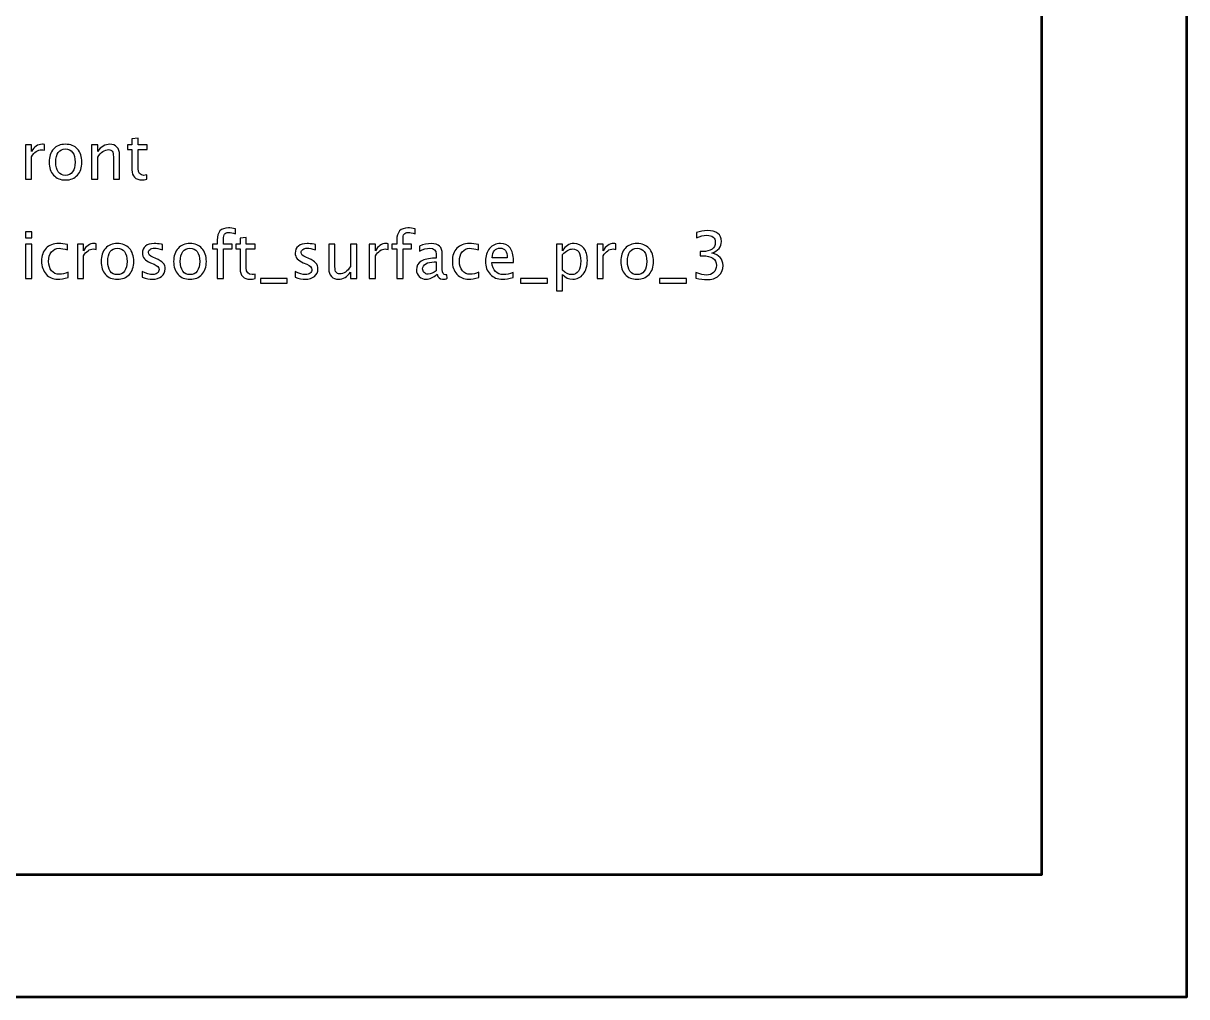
# Model space of a CAD drawing. Header units: centimetres. Extents: x -69 to 69, y -115 to 104.
# Drawn here: x -44.15 to -28.9, y 25.95 to 38.71 of the extents above; entities that cross this region are included whole.
import ezdxf

# ---------------------------------------------------------------- set-up
doc = ezdxf.new("R2010")
doc.units = ezdxf.units.CM
doc.header["$MEASUREMENT"] = 0
doc.layers.add('Layer 1', color=7, linetype='Continuous')

msp = doc.modelspace()

# ---------------------------------------------------------------- linework, layer by layer
at = {"layer": 'Layer 1', "lineweight": 53}
for points in [[(-58.1, 25.95), (-28.9, 25.95), (-28.9, 46.05), (-58.1, 46.05), (-58.1, 25.95)], [(-56.2, 27.55), (-30.8, 27.55), (-30.8, 44.45), (-56.2, 44.45), (-56.2, 27.55)]]:
    msp.add_lwpolyline(points, close=True, dxfattribs=at)
at = {"layer": 'Layer 1'}
for points, knots in [([(-44.12548, 36.6638), (-44.12548, 36.6638), (-44.12548, 37.11254), (-44.12548, 37.11254), (-44.12548, 37.11254), (-44.12548, 37.11254), (-44.0442, 37.11254), (-44.0442, 37.11254), (-44.0442, 37.11254), (-44.0442, 37.11254), (-44.0442, 37.02773), (-44.0442, 37.02773), (-44.0442, 37.02773), (-44.01188, 37.09052), (-43.96504, 37.12185), (-43.90351, 37.12185), (-43.90351, 37.12185), (-43.89519, 37.12185), (-43.88644, 37.12114), (-43.87741, 37.11973), (-43.87741, 37.11973), (-43.87741, 37.11973), (-43.87741, 37.04367), (-43.87741, 37.04367), (-43.87741, 37.04367), (-43.89152, 37.04833), (-43.90393, 37.05073), (-43.91466, 37.05073), (-43.91466, 37.05073), (-43.96631, 37.05073), (-44.00949, 37.02025), (-44.0442, 36.95915), (-44.0442, 36.95915), (-44.0442, 36.95915), (-44.0442, 36.6638), (-44.0442, 36.6638), (-44.0442, 36.6638), (-44.0442, 36.6638), (-44.12548, 36.6638), (-44.12548, 36.6638)], [0, 0, 0, 0, 0.09090909, 0.09090909, 0.09090909, 0.09090909, 0.18181818, 0.18181818, 0.18181818, 0.18181818, 0.27272727, 0.27272727, 0.27272727, 0.27272727, 0.36363636, 0.36363636, 0.36363636, 0.36363636, 0.45454545, 0.45454545, 0.45454545, 0.45454545, 0.54545455, 0.54545455, 0.54545455, 0.54545455, 0.63636364, 0.63636364, 0.63636364, 0.63636364, 0.72727273, 0.72727273, 0.72727273, 0.72727273, 0.81818182, 0.81818182, 0.81818182, 0.81818182, 1, 1, 1, 1]), ([(-43.6004, 36.65364), (-43.6663, 36.65364), (-43.71851, 36.67467), (-43.7569, 36.71672), (-43.7569, 36.71672), (-43.79542, 36.75877), (-43.81461, 36.81592), (-43.81461, 36.88803), (-43.81461, 36.88803), (-43.81461, 36.95999), (-43.79542, 37.017), (-43.7569, 37.05891), (-43.7569, 37.05891), (-43.71851, 37.10082), (-43.6663, 37.12185), (-43.6004, 37.12185), (-43.6004, 37.12185), (-43.5345, 37.12185), (-43.48229, 37.10082), (-43.44391, 37.05891), (-43.44391, 37.05891), (-43.40539, 37.017), (-43.38619, 36.95999), (-43.38619, 36.88803), (-43.38619, 36.88803), (-43.38619, 36.81592), (-43.40539, 36.75877), (-43.44391, 36.71672), (-43.44391, 36.71672), (-43.48229, 36.67467), (-43.5345, 36.65364), (-43.6004, 36.65364)], [0, 0, 0, 0, 0.11111111, 0.11111111, 0.11111111, 0.11111111, 0.22222222, 0.22222222, 0.22222222, 0.22222222, 0.33333333, 0.33333333, 0.33333333, 0.33333333, 0.44444444, 0.44444444, 0.44444444, 0.44444444, 0.55555556, 0.55555556, 0.55555556, 0.55555556, 0.66666667, 0.66666667, 0.66666667, 0.66666667, 0.77777778, 0.77777778, 0.77777778, 0.77777778, 1, 1, 1, 1]), ([(-43.25891, 36.6638), (-43.25891, 36.6638), (-43.25891, 37.11254), (-43.25891, 37.11254), (-43.25891, 37.11254), (-43.25891, 37.11254), (-43.17763, 37.11254), (-43.17763, 37.11254), (-43.17763, 37.11254), (-43.17763, 37.11254), (-43.17763, 37.02773), (-43.17763, 37.02773), (-43.17763, 37.02773), (-43.13459, 37.09052), (-43.08181, 37.12185), (-43.01944, 37.12185), (-43.01944, 37.12185), (-42.98021, 37.12185), (-42.94903, 37.10957), (-42.92603, 37.08488), (-42.92603, 37.08488), (-42.90303, 37.06032), (-42.89145, 37.02716), (-42.89145, 36.98568), (-42.89145, 36.98568), (-42.89145, 36.98568), (-42.89145, 36.6638), (-42.89145, 36.6638), (-42.89145, 36.6638), (-42.89145, 36.6638), (-42.97274, 36.6638), (-42.97274, 36.6638), (-42.97274, 36.6638), (-42.97274, 36.6638), (-42.97274, 36.95915), (-42.97274, 36.95915), (-42.97274, 36.95915), (-42.97274, 36.99245), (-42.97767, 37.01616), (-42.98741, 37.03027), (-42.98741, 37.03027), (-42.99729, 37.04452), (-43.01352, 37.05157), (-43.03624, 37.05157), (-43.03624, 37.05157), (-43.08619, 37.05157), (-43.13332, 37.01898), (-43.17763, 36.95378), (-43.17763, 36.95378), (-43.17763, 36.95378), (-43.17763, 36.6638), (-43.17763, 36.6638), (-43.17763, 36.6638), (-43.17763, 36.6638), (-43.25891, 36.6638), (-43.25891, 36.6638)], [0, 0, 0, 0, 0.06666667, 0.06666667, 0.06666667, 0.06666667, 0.13333333, 0.13333333, 0.13333333, 0.13333333, 0.2, 0.2, 0.2, 0.2, 0.26666667, 0.26666667, 0.26666667, 0.26666667, 0.33333333, 0.33333333, 0.33333333, 0.33333333, 0.4, 0.4, 0.4, 0.4, 0.46666667, 0.46666667, 0.46666667, 0.46666667, 0.53333333, 0.53333333, 0.53333333, 0.53333333, 0.6, 0.6, 0.6, 0.6, 0.66666667, 0.66666667, 0.66666667, 0.66666667, 0.73333333, 0.73333333, 0.73333333, 0.73333333, 0.8, 0.8, 0.8, 0.8, 0.86666667, 0.86666667, 0.86666667, 0.86666667, 1, 1, 1, 1]), ([(-42.53275, 36.66394), (-42.55787, 36.65703), (-42.57974, 36.65364), (-42.59822, 36.65364), (-42.59822, 36.65364), (-42.63971, 36.65364), (-42.67203, 36.66549), (-42.69517, 36.6892), (-42.69517, 36.6892), (-42.71845, 36.71291), (-42.73002, 36.74579), (-42.73002, 36.78798), (-42.73002, 36.78798), (-42.73002, 36.78798), (-42.73002, 37.05157), (-42.73002, 37.05157), (-42.73002, 37.05157), (-42.73002, 37.05157), (-42.78619, 37.05157), (-42.78619, 37.05157), (-42.78619, 37.05157), (-42.78619, 37.05157), (-42.78619, 37.11254), (-42.78619, 37.11254), (-42.78619, 37.11254), (-42.78619, 37.11254), (-42.73002, 37.11254), (-42.73002, 37.11254), (-42.73002, 37.11254), (-42.73002, 37.11254), (-42.73002, 37.19367), (-42.73002, 37.19367), (-42.73002, 37.19367), (-42.73002, 37.19367), (-42.64874, 37.20144), (-42.64874, 37.20144), (-42.64874, 37.20144), (-42.64874, 37.20144), (-42.64874, 37.11254), (-42.64874, 37.11254), (-42.64874, 37.11254), (-42.64874, 37.11254), (-42.53106, 37.11254), (-42.53106, 37.11254), (-42.53106, 37.11254), (-42.53106, 37.11254), (-42.53106, 37.05157), (-42.53106, 37.05157), (-42.53106, 37.05157), (-42.53106, 37.05157), (-42.64874, 37.05157), (-42.64874, 37.05157), (-42.64874, 37.05157), (-42.64874, 37.05157), (-42.64874, 36.80265), (-42.64874, 36.80265), (-42.64874, 36.80265), (-42.64874, 36.74395), (-42.6232, 36.7146), (-42.57226, 36.7146), (-42.57226, 36.7146), (-42.56139, 36.7146), (-42.54827, 36.71643), (-42.53275, 36.71996), (-42.53275, 36.71996), (-42.53275, 36.71996), (-42.53275, 36.66394), (-42.53275, 36.66394)], [0, 0, 0, 0, 0.05555556, 0.05555556, 0.05555556, 0.05555556, 0.11111111, 0.11111111, 0.11111111, 0.11111111, 0.16666667, 0.16666667, 0.16666667, 0.16666667, 0.22222222, 0.22222222, 0.22222222, 0.22222222, 0.27777778, 0.27777778, 0.27777778, 0.27777778, 0.33333333, 0.33333333, 0.33333333, 0.33333333, 0.38888889, 0.38888889, 0.38888889, 0.38888889, 0.44444444, 0.44444444, 0.44444444, 0.44444444, 0.5, 0.5, 0.5, 0.5, 0.55555556, 0.55555556, 0.55555556, 0.55555556, 0.61111111, 0.61111111, 0.61111111, 0.61111111, 0.66666667, 0.66666667, 0.66666667, 0.66666667, 0.72222222, 0.72222222, 0.72222222, 0.72222222, 0.77777778, 0.77777778, 0.77777778, 0.77777778, 0.83333333, 0.83333333, 0.83333333, 0.83333333, 0.88888889, 0.88888889, 0.88888889, 0.88888889, 1, 1, 1, 1]), ([(-43.60054, 36.7146), (-43.56033, 36.7146), (-43.529, 36.7297), (-43.5067, 36.76004), (-43.5067, 36.76004), (-43.48455, 36.79024), (-43.4734, 36.83299), (-43.4734, 36.88803), (-43.4734, 36.88803), (-43.4734, 36.94292), (-43.48455, 36.98553), (-43.5067, 37.01573), (-43.5067, 37.01573), (-43.529, 37.04579), (-43.56033, 37.06089), (-43.60054, 37.06089), (-43.60054, 37.06089), (-43.6409, 37.06089), (-43.67223, 37.04579), (-43.69424, 37.01573), (-43.69424, 37.01573), (-43.7164, 36.98553), (-43.7274, 36.94292), (-43.7274, 36.88803), (-43.7274, 36.88803), (-43.7274, 36.83299), (-43.7164, 36.79024), (-43.69424, 36.76004), (-43.69424, 36.76004), (-43.67223, 36.7297), (-43.6409, 36.7146), (-43.60054, 36.7146)], [0, 0, 0, 0, 0.11111111, 0.11111111, 0.11111111, 0.11111111, 0.22222222, 0.22222222, 0.22222222, 0.22222222, 0.33333333, 0.33333333, 0.33333333, 0.33333333, 0.44444444, 0.44444444, 0.44444444, 0.44444444, 0.55555556, 0.55555556, 0.55555556, 0.55555556, 0.66666667, 0.66666667, 0.66666667, 0.66666667, 0.77777778, 0.77777778, 0.77777778, 0.77777778, 1, 1, 1, 1]), ([(-41.61107, 35.36276), (-41.61107, 35.36276), (-41.61107, 35.75053), (-41.61107, 35.75053), (-41.61107, 35.75053), (-41.61107, 35.75053), (-41.67471, 35.75053), (-41.67471, 35.75053), (-41.67471, 35.75053), (-41.67471, 35.75053), (-41.67471, 35.8115), (-41.67471, 35.8115), (-41.67471, 35.8115), (-41.67471, 35.8115), (-41.61107, 35.8115), (-41.61107, 35.8115), (-41.61107, 35.8115), (-41.61107, 35.8115), (-41.61107, 35.86526), (-41.61107, 35.86526), (-41.61107, 35.86526), (-41.61107, 35.97222), (-41.56224, 36.0257), (-41.4646, 36.0257), (-41.4646, 36.0257), (-41.43722, 36.0257), (-41.40618, 36.02119), (-41.37146, 36.01216), (-41.37146, 36.01216), (-41.37146, 36.01216), (-41.37146, 35.94696), (-41.37146, 35.94696), (-41.37146, 35.94696), (-41.40829, 35.95882), (-41.43778, 35.96474), (-41.45994, 35.96474), (-41.45994, 35.96474), (-41.48689, 35.96474), (-41.50524, 35.95839), (-41.51497, 35.94555), (-41.51497, 35.94555), (-41.52485, 35.93271), (-41.52979, 35.90886), (-41.52979, 35.87401), (-41.52979, 35.87401), (-41.52979, 35.87401), (-41.52979, 35.8115), (-41.52979, 35.8115), (-41.52979, 35.8115), (-41.52979, 35.8115), (-41.41704, 35.8115), (-41.41704, 35.8115), (-41.41704, 35.8115), (-41.41704, 35.8115), (-41.41704, 35.75053), (-41.41704, 35.75053), (-41.41704, 35.75053), (-41.41704, 35.75053), (-41.52979, 35.75053), (-41.52979, 35.75053), (-41.52979, 35.75053), (-41.52979, 35.75053), (-41.52979, 35.36276), (-41.52979, 35.36276), (-41.52979, 35.36276), (-41.52979, 35.36276), (-41.61107, 35.36276), (-41.61107, 35.36276)], [0, 0, 0, 0, 0.05555556, 0.05555556, 0.05555556, 0.05555556, 0.11111111, 0.11111111, 0.11111111, 0.11111111, 0.16666667, 0.16666667, 0.16666667, 0.16666667, 0.22222222, 0.22222222, 0.22222222, 0.22222222, 0.27777778, 0.27777778, 0.27777778, 0.27777778, 0.33333333, 0.33333333, 0.33333333, 0.33333333, 0.38888889, 0.38888889, 0.38888889, 0.38888889, 0.44444444, 0.44444444, 0.44444444, 0.44444444, 0.5, 0.5, 0.5, 0.5, 0.55555556, 0.55555556, 0.55555556, 0.55555556, 0.61111111, 0.61111111, 0.61111111, 0.61111111, 0.66666667, 0.66666667, 0.66666667, 0.66666667, 0.72222222, 0.72222222, 0.72222222, 0.72222222, 0.77777778, 0.77777778, 0.77777778, 0.77777778, 0.83333333, 0.83333333, 0.83333333, 0.83333333, 0.88888889, 0.88888889, 0.88888889, 0.88888889, 1, 1, 1, 1]), ([(-39.2562, 35.36276), (-39.2562, 35.36276), (-39.2562, 35.75053), (-39.2562, 35.75053), (-39.2562, 35.75053), (-39.2562, 35.75053), (-39.31984, 35.75053), (-39.31984, 35.75053), (-39.31984, 35.75053), (-39.31984, 35.75053), (-39.31984, 35.8115), (-39.31984, 35.8115), (-39.31984, 35.8115), (-39.31984, 35.8115), (-39.2562, 35.8115), (-39.2562, 35.8115), (-39.2562, 35.8115), (-39.2562, 35.8115), (-39.2562, 35.86526), (-39.2562, 35.86526), (-39.2562, 35.86526), (-39.2562, 35.97222), (-39.20737, 36.0257), (-39.10973, 36.0257), (-39.10973, 36.0257), (-39.08235, 36.0257), (-39.05131, 36.02119), (-39.01659, 36.01216), (-39.01659, 36.01216), (-39.01659, 36.01216), (-39.01659, 35.94696), (-39.01659, 35.94696), (-39.01659, 35.94696), (-39.05342, 35.95882), (-39.08291, 35.96474), (-39.10507, 35.96474), (-39.10507, 35.96474), (-39.13202, 35.96474), (-39.15037, 35.95839), (-39.1601, 35.94555), (-39.1601, 35.94555), (-39.16998, 35.93271), (-39.17492, 35.90886), (-39.17492, 35.87401), (-39.17492, 35.87401), (-39.17492, 35.87401), (-39.17492, 35.8115), (-39.17492, 35.8115), (-39.17492, 35.8115), (-39.17492, 35.8115), (-39.06217, 35.8115), (-39.06217, 35.8115), (-39.06217, 35.8115), (-39.06217, 35.8115), (-39.06217, 35.75053), (-39.06217, 35.75053), (-39.06217, 35.75053), (-39.06217, 35.75053), (-39.17492, 35.75053), (-39.17492, 35.75053), (-39.17492, 35.75053), (-39.17492, 35.75053), (-39.17492, 35.36276), (-39.17492, 35.36276), (-39.17492, 35.36276), (-39.17492, 35.36276), (-39.2562, 35.36276), (-39.2562, 35.36276)], [0, 0, 0, 0, 0.05555556, 0.05555556, 0.05555556, 0.05555556, 0.11111111, 0.11111111, 0.11111111, 0.11111111, 0.16666667, 0.16666667, 0.16666667, 0.16666667, 0.22222222, 0.22222222, 0.22222222, 0.22222222, 0.27777778, 0.27777778, 0.27777778, 0.27777778, 0.33333333, 0.33333333, 0.33333333, 0.33333333, 0.38888889, 0.38888889, 0.38888889, 0.38888889, 0.44444444, 0.44444444, 0.44444444, 0.44444444, 0.5, 0.5, 0.5, 0.5, 0.55555556, 0.55555556, 0.55555556, 0.55555556, 0.61111111, 0.61111111, 0.61111111, 0.61111111, 0.66666667, 0.66666667, 0.66666667, 0.66666667, 0.72222222, 0.72222222, 0.72222222, 0.72222222, 0.77777778, 0.77777778, 0.77777778, 0.77777778, 0.83333333, 0.83333333, 0.83333333, 0.83333333, 0.88888889, 0.88888889, 0.88888889, 0.88888889, 1, 1, 1, 1]), ([(-44.12301, 35.89362), (-44.12301, 35.89362), (-44.12301, 35.9749), (-44.12301, 35.9749), (-44.12301, 35.9749), (-44.12301, 35.9749), (-44.04173, 35.9749), (-44.04173, 35.9749), (-44.04173, 35.9749), (-44.04173, 35.9749), (-44.04173, 35.89362), (-44.04173, 35.89362), (-44.04173, 35.89362), (-44.04173, 35.89362), (-44.12301, 35.89362), (-44.12301, 35.89362)], [0, 0, 0, 0, 0.2, 0.2, 0.2, 0.2, 0.4, 0.4, 0.4, 0.4, 0.6, 0.6, 0.6, 0.6, 1, 1, 1, 1]), ([(-41.11436, 35.3629), (-41.13948, 35.35599), (-41.16135, 35.3526), (-41.17983, 35.3526), (-41.17983, 35.3526), (-41.22132, 35.3526), (-41.25364, 35.36445), (-41.27678, 35.38816), (-41.27678, 35.38816), (-41.30006, 35.41187), (-41.31163, 35.44475), (-41.31163, 35.48694), (-41.31163, 35.48694), (-41.31163, 35.48694), (-41.31163, 35.75053), (-41.31163, 35.75053), (-41.31163, 35.75053), (-41.31163, 35.75053), (-41.3678, 35.75053), (-41.3678, 35.75053), (-41.3678, 35.75053), (-41.3678, 35.75053), (-41.3678, 35.8115), (-41.3678, 35.8115), (-41.3678, 35.8115), (-41.3678, 35.8115), (-41.31163, 35.8115), (-41.31163, 35.8115), (-41.31163, 35.8115), (-41.31163, 35.8115), (-41.31163, 35.89263), (-41.31163, 35.89263), (-41.31163, 35.89263), (-41.31163, 35.89263), (-41.23035, 35.9004), (-41.23035, 35.9004), (-41.23035, 35.9004), (-41.23035, 35.9004), (-41.23035, 35.8115), (-41.23035, 35.8115), (-41.23035, 35.8115), (-41.23035, 35.8115), (-41.11267, 35.8115), (-41.11267, 35.8115), (-41.11267, 35.8115), (-41.11267, 35.8115), (-41.11267, 35.75053), (-41.11267, 35.75053), (-41.11267, 35.75053), (-41.11267, 35.75053), (-41.23035, 35.75053), (-41.23035, 35.75053), (-41.23035, 35.75053), (-41.23035, 35.75053), (-41.23035, 35.50161), (-41.23035, 35.50161), (-41.23035, 35.50161), (-41.23035, 35.44291), (-41.20481, 35.41356), (-41.15387, 35.41356), (-41.15387, 35.41356), (-41.143, 35.41356), (-41.12988, 35.41539), (-41.11436, 35.41892), (-41.11436, 35.41892), (-41.11436, 35.41892), (-41.11436, 35.3629), (-41.11436, 35.3629)], [0, 0, 0, 0, 0.05555556, 0.05555556, 0.05555556, 0.05555556, 0.11111111, 0.11111111, 0.11111111, 0.11111111, 0.16666667, 0.16666667, 0.16666667, 0.16666667, 0.22222222, 0.22222222, 0.22222222, 0.22222222, 0.27777778, 0.27777778, 0.27777778, 0.27777778, 0.33333333, 0.33333333, 0.33333333, 0.33333333, 0.38888889, 0.38888889, 0.38888889, 0.38888889, 0.44444444, 0.44444444, 0.44444444, 0.44444444, 0.5, 0.5, 0.5, 0.5, 0.55555556, 0.55555556, 0.55555556, 0.55555556, 0.61111111, 0.61111111, 0.61111111, 0.61111111, 0.66666667, 0.66666667, 0.66666667, 0.66666667, 0.72222222, 0.72222222, 0.72222222, 0.72222222, 0.77777778, 0.77777778, 0.77777778, 0.77777778, 0.83333333, 0.83333333, 0.83333333, 0.83333333, 0.88888889, 0.88888889, 0.88888889, 0.88888889, 1, 1, 1, 1]), ([(-35.3361, 35.36699), (-35.3361, 35.36699), (-35.3361, 35.44319), (-35.3361, 35.44319), (-35.3361, 35.44319), (-35.27796, 35.42005), (-35.23238, 35.40848), (-35.19894, 35.40848), (-35.19894, 35.40848), (-35.15957, 35.40848), (-35.12782, 35.41977), (-35.10341, 35.44249), (-35.10341, 35.44249), (-35.07899, 35.46521), (-35.06686, 35.49484), (-35.06686, 35.53125), (-35.06686, 35.53125), (-35.06686, 35.61761), (-35.12697, 35.66079), (-35.2472, 35.66079), (-35.2472, 35.66079), (-35.2472, 35.66079), (-35.27937, 35.66079), (-35.27937, 35.66079), (-35.27937, 35.66079), (-35.27937, 35.66079), (-35.27937, 35.7154), (-35.27937, 35.7154), (-35.27937, 35.7154), (-35.27937, 35.7154), (-35.25087, 35.71582), (-35.25087, 35.71582), (-35.25087, 35.71582), (-35.13784, 35.71582), (-35.08125, 35.75561), (-35.08125, 35.83534), (-35.08125, 35.83534), (-35.08125, 35.89786), (-35.11879, 35.92918), (-35.19372, 35.92918), (-35.19372, 35.92918), (-35.23393, 35.92918), (-35.27853, 35.91761), (-35.32763, 35.89447), (-35.32763, 35.89447), (-35.32763, 35.89447), (-35.32763, 35.96559), (-35.32763, 35.96559), (-35.32763, 35.96559), (-35.27951, 35.98196), (-35.23309, 35.99014), (-35.1885, 35.99014), (-35.1885, 35.99014), (-35.12782, 35.99014), (-35.08111, 35.97801), (-35.04866, 35.95374), (-35.04866, 35.95374), (-35.0162, 35.92961), (-34.99997, 35.89447), (-34.99997, 35.84847), (-34.99997, 35.84847), (-34.99997, 35.77664), (-35.04245, 35.72542), (-35.12754, 35.69494), (-35.12754, 35.69494), (-35.0289, 35.67194), (-34.97965, 35.61789), (-34.97965, 35.53252), (-34.97965, 35.53252), (-34.97965, 35.47494), (-34.9987, 35.42965), (-35.03666, 35.39677), (-35.03666, 35.39677), (-35.07462, 35.36389), (-35.12683, 35.34752), (-35.19315, 35.34752), (-35.19315, 35.34752), (-35.23097, 35.34752), (-35.27853, 35.35401), (-35.3361, 35.36699)], [0, 0, 0, 0, 0.04761905, 0.04761905, 0.04761905, 0.04761905, 0.0952381, 0.0952381, 0.0952381, 0.0952381, 0.14285714, 0.14285714, 0.14285714, 0.14285714, 0.19047619, 0.19047619, 0.19047619, 0.19047619, 0.23809524, 0.23809524, 0.23809524, 0.23809524, 0.28571429, 0.28571429, 0.28571429, 0.28571429, 0.33333333, 0.33333333, 0.33333333, 0.33333333, 0.38095238, 0.38095238, 0.38095238, 0.38095238, 0.42857143, 0.42857143, 0.42857143, 0.42857143, 0.47619048, 0.47619048, 0.47619048, 0.47619048, 0.52380952, 0.52380952, 0.52380952, 0.52380952, 0.57142857, 0.57142857, 0.57142857, 0.57142857, 0.61904762, 0.61904762, 0.61904762, 0.61904762, 0.66666667, 0.66666667, 0.66666667, 0.66666667, 0.71428571, 0.71428571, 0.71428571, 0.71428571, 0.76190476, 0.76190476, 0.76190476, 0.76190476, 0.80952381, 0.80952381, 0.80952381, 0.80952381, 0.85714286, 0.85714286, 0.85714286, 0.85714286, 0.9047619, 0.9047619, 0.9047619, 0.9047619, 1, 1, 1, 1]), ([(-44.12301, 35.36276), (-44.12301, 35.36276), (-44.12301, 35.8115), (-44.12301, 35.8115), (-44.12301, 35.8115), (-44.12301, 35.8115), (-44.04173, 35.8115), (-44.04173, 35.8115), (-44.04173, 35.8115), (-44.04173, 35.8115), (-44.04173, 35.36276), (-44.04173, 35.36276), (-44.04173, 35.36276), (-44.04173, 35.36276), (-44.12301, 35.36276), (-44.12301, 35.36276)], [0, 0, 0, 0, 0.2, 0.2, 0.2, 0.2, 0.4, 0.4, 0.4, 0.4, 0.6, 0.6, 0.6, 0.6, 1, 1, 1, 1]), ([(-43.56675, 35.37631), (-43.61938, 35.3605), (-43.66482, 35.3526), (-43.70306, 35.3526), (-43.70306, 35.3526), (-43.76374, 35.3526), (-43.81397, 35.37504), (-43.85391, 35.41977), (-43.85391, 35.41977), (-43.89384, 35.46464), (-43.91388, 35.52123), (-43.91388, 35.58939), (-43.91388, 35.58939), (-43.91388, 35.6622), (-43.89412, 35.71907), (-43.85461, 35.75971), (-43.85461, 35.75971), (-43.8151, 35.80049), (-43.75993, 35.82081), (-43.68909, 35.82081), (-43.68909, 35.82081), (-43.65423, 35.82081), (-43.61501, 35.81601), (-43.57183, 35.80642), (-43.57183, 35.80642), (-43.57183, 35.80642), (-43.57183, 35.73783), (-43.57183, 35.73783), (-43.57183, 35.73783), (-43.61769, 35.75138), (-43.65508, 35.75815), (-43.68387, 35.75815), (-43.68387, 35.75815), (-43.72564, 35.75815), (-43.75908, 35.74249), (-43.78406, 35.71131), (-43.78406, 35.71131), (-43.80903, 35.68012), (-43.82159, 35.63849), (-43.82159, 35.58656), (-43.82159, 35.58656), (-43.82159, 35.53619), (-43.80861, 35.49555), (-43.78279, 35.46436), (-43.78279, 35.46436), (-43.75696, 35.43332), (-43.72324, 35.41779), (-43.68133, 35.41779), (-43.68133, 35.41779), (-43.64422, 35.41779), (-43.60612, 35.42739), (-43.56675, 35.44658), (-43.56675, 35.44658), (-43.56675, 35.44658), (-43.56675, 35.37631), (-43.56675, 35.37631)], [0, 0, 0, 0, 0.06666667, 0.06666667, 0.06666667, 0.06666667, 0.13333333, 0.13333333, 0.13333333, 0.13333333, 0.2, 0.2, 0.2, 0.2, 0.26666667, 0.26666667, 0.26666667, 0.26666667, 0.33333333, 0.33333333, 0.33333333, 0.33333333, 0.4, 0.4, 0.4, 0.4, 0.46666667, 0.46666667, 0.46666667, 0.46666667, 0.53333333, 0.53333333, 0.53333333, 0.53333333, 0.6, 0.6, 0.6, 0.6, 0.66666667, 0.66666667, 0.66666667, 0.66666667, 0.73333333, 0.73333333, 0.73333333, 0.73333333, 0.8, 0.8, 0.8, 0.8, 0.86666667, 0.86666667, 0.86666667, 0.86666667, 1, 1, 1, 1]), ([(-43.44468, 35.36276), (-43.44468, 35.36276), (-43.44468, 35.8115), (-43.44468, 35.8115), (-43.44468, 35.8115), (-43.44468, 35.8115), (-43.3634, 35.8115), (-43.3634, 35.8115), (-43.3634, 35.8115), (-43.3634, 35.8115), (-43.3634, 35.72669), (-43.3634, 35.72669), (-43.3634, 35.72669), (-43.33108, 35.78948), (-43.28424, 35.82081), (-43.22271, 35.82081), (-43.22271, 35.82081), (-43.21439, 35.82081), (-43.20564, 35.8201), (-43.19661, 35.81869), (-43.19661, 35.81869), (-43.19661, 35.81869), (-43.19661, 35.74263), (-43.19661, 35.74263), (-43.19661, 35.74263), (-43.21072, 35.74729), (-43.22313, 35.74969), (-43.23386, 35.74969), (-43.23386, 35.74969), (-43.28551, 35.74969), (-43.32869, 35.71921), (-43.3634, 35.65811), (-43.3634, 35.65811), (-43.3634, 35.65811), (-43.3634, 35.36276), (-43.3634, 35.36276), (-43.3634, 35.36276), (-43.3634, 35.36276), (-43.44468, 35.36276), (-43.44468, 35.36276)], [0, 0, 0, 0, 0.09090909, 0.09090909, 0.09090909, 0.09090909, 0.18181818, 0.18181818, 0.18181818, 0.18181818, 0.27272727, 0.27272727, 0.27272727, 0.27272727, 0.36363636, 0.36363636, 0.36363636, 0.36363636, 0.45454545, 0.45454545, 0.45454545, 0.45454545, 0.54545455, 0.54545455, 0.54545455, 0.54545455, 0.63636364, 0.63636364, 0.63636364, 0.63636364, 0.72727273, 0.72727273, 0.72727273, 0.72727273, 0.81818182, 0.81818182, 0.81818182, 0.81818182, 1, 1, 1, 1]), ([(-42.9196, 35.3526), (-42.9855, 35.3526), (-43.03771, 35.37363), (-43.0761, 35.41568), (-43.0761, 35.41568), (-43.11462, 35.45773), (-43.13381, 35.51488), (-43.13381, 35.58699), (-43.13381, 35.58699), (-43.13381, 35.65895), (-43.11462, 35.71596), (-43.0761, 35.75787), (-43.0761, 35.75787), (-43.03771, 35.79978), (-42.9855, 35.82081), (-42.9196, 35.82081), (-42.9196, 35.82081), (-42.8537, 35.82081), (-42.80149, 35.79978), (-42.76311, 35.75787), (-42.76311, 35.75787), (-42.72459, 35.71596), (-42.70539, 35.65895), (-42.70539, 35.58699), (-42.70539, 35.58699), (-42.70539, 35.51488), (-42.72459, 35.45773), (-42.76311, 35.41568), (-42.76311, 35.41568), (-42.80149, 35.37363), (-42.8537, 35.3526), (-42.9196, 35.3526)], [0, 0, 0, 0, 0.11111111, 0.11111111, 0.11111111, 0.11111111, 0.22222222, 0.22222222, 0.22222222, 0.22222222, 0.33333333, 0.33333333, 0.33333333, 0.33333333, 0.44444444, 0.44444444, 0.44444444, 0.44444444, 0.55555556, 0.55555556, 0.55555556, 0.55555556, 0.66666667, 0.66666667, 0.66666667, 0.66666667, 0.77777778, 0.77777778, 0.77777778, 0.77777778, 1, 1, 1, 1]), ([(-42.91974, 35.41356), (-42.87953, 35.41356), (-42.8482, 35.42866), (-42.8259, 35.459), (-42.8259, 35.459), (-42.80375, 35.4892), (-42.7926, 35.53195), (-42.7926, 35.58699), (-42.7926, 35.58699), (-42.7926, 35.64188), (-42.80375, 35.68449), (-42.8259, 35.71469), (-42.8259, 35.71469), (-42.8482, 35.74475), (-42.87953, 35.75985), (-42.91974, 35.75985), (-42.91974, 35.75985), (-42.9601, 35.75985), (-42.99143, 35.74475), (-43.01344, 35.71469), (-43.01344, 35.71469), (-43.0356, 35.68449), (-43.0466, 35.64188), (-43.0466, 35.58699), (-43.0466, 35.58699), (-43.0466, 35.53195), (-43.0356, 35.4892), (-43.01344, 35.459), (-43.01344, 35.459), (-42.99143, 35.42866), (-42.9601, 35.41356), (-42.91974, 35.41356)], [0, 0, 0, 0, 0.11111111, 0.11111111, 0.11111111, 0.11111111, 0.22222222, 0.22222222, 0.22222222, 0.22222222, 0.33333333, 0.33333333, 0.33333333, 0.33333333, 0.44444444, 0.44444444, 0.44444444, 0.44444444, 0.55555556, 0.55555556, 0.55555556, 0.55555556, 0.66666667, 0.66666667, 0.66666667, 0.66666667, 0.77777778, 0.77777778, 0.77777778, 0.77777778, 1, 1, 1, 1]), ([(-42.5942, 35.37885), (-42.5942, 35.37885), (-42.5942, 35.45335), (-42.5942, 35.45335), (-42.5942, 35.45335), (-42.541, 35.42682), (-42.49485, 35.41356), (-42.45548, 35.41356), (-42.45548, 35.41356), (-42.43206, 35.41356), (-42.41259, 35.41991), (-42.3972, 35.43261), (-42.3972, 35.43261), (-42.38182, 35.44517), (-42.37406, 35.46097), (-42.37406, 35.48002), (-42.37406, 35.48002), (-42.37406, 35.50782), (-42.39565, 35.53082), (-42.43883, 35.54903), (-42.43883, 35.54903), (-42.43883, 35.54903), (-42.48639, 35.56921), (-42.48639, 35.56921), (-42.48639, 35.56921), (-42.55652, 35.59828), (-42.59166, 35.64033), (-42.59166, 35.69494), (-42.59166, 35.69494), (-42.59166, 35.73402), (-42.57783, 35.76479), (-42.55017, 35.78722), (-42.55017, 35.78722), (-42.52251, 35.80966), (-42.48455, 35.82081), (-42.43643, 35.82081), (-42.43643, 35.82081), (-42.41146, 35.82081), (-42.38041, 35.81742), (-42.34358, 35.81051), (-42.34358, 35.81051), (-42.34358, 35.81051), (-42.32665, 35.80726), (-42.32665, 35.80726), (-42.32665, 35.80726), (-42.32665, 35.80726), (-42.32665, 35.73953), (-42.32665, 35.73953), (-42.32665, 35.73953), (-42.37195, 35.75307), (-42.40807, 35.75985), (-42.43502, 35.75985), (-42.43502, 35.75985), (-42.45873, 35.75985), (-42.4775, 35.75463), (-42.49175, 35.74433), (-42.49175, 35.74433), (-42.50586, 35.73402), (-42.51292, 35.7202), (-42.51292, 35.70284), (-42.51292, 35.70284), (-42.51292, 35.67843), (-42.49316, 35.65768), (-42.45351, 35.64089), (-42.45351, 35.64089), (-42.45351, 35.64089), (-42.41442, 35.62438), (-42.41442, 35.62438), (-42.41442, 35.62438), (-42.37011, 35.60575), (-42.33878, 35.586), (-42.32044, 35.56526), (-42.32044, 35.56526), (-42.30195, 35.54451), (-42.29278, 35.51855), (-42.29278, 35.4875), (-42.29278, 35.4875), (-42.29278, 35.44813), (-42.3083, 35.41582), (-42.33949, 35.39056), (-42.33949, 35.39056), (-42.37053, 35.3653), (-42.41033, 35.3526), (-42.45873, 35.3526), (-42.45873, 35.3526), (-42.49598, 35.3526), (-42.541, 35.36135), (-42.5942, 35.37885)], [0, 0, 0, 0, 0.04347826, 0.04347826, 0.04347826, 0.04347826, 0.08695652, 0.08695652, 0.08695652, 0.08695652, 0.13043478, 0.13043478, 0.13043478, 0.13043478, 0.17391304, 0.17391304, 0.17391304, 0.17391304, 0.2173913, 0.2173913, 0.2173913, 0.2173913, 0.26086957, 0.26086957, 0.26086957, 0.26086957, 0.30434783, 0.30434783, 0.30434783, 0.30434783, 0.34782609, 0.34782609, 0.34782609, 0.34782609, 0.39130435, 0.39130435, 0.39130435, 0.39130435, 0.43478261, 0.43478261, 0.43478261, 0.43478261, 0.47826087, 0.47826087, 0.47826087, 0.47826087, 0.52173913, 0.52173913, 0.52173913, 0.52173913, 0.56521739, 0.56521739, 0.56521739, 0.56521739, 0.60869565, 0.60869565, 0.60869565, 0.60869565, 0.65217391, 0.65217391, 0.65217391, 0.65217391, 0.69565217, 0.69565217, 0.69565217, 0.69565217, 0.73913043, 0.73913043, 0.73913043, 0.73913043, 0.7826087, 0.7826087, 0.7826087, 0.7826087, 0.82608696, 0.82608696, 0.82608696, 0.82608696, 0.86956522, 0.86956522, 0.86956522, 0.86956522, 0.91304348, 0.91304348, 0.91304348, 0.91304348, 1, 1, 1, 1]), ([(-41.9678, 35.3526), (-42.0337, 35.3526), (-42.08591, 35.37363), (-42.1243, 35.41568), (-42.1243, 35.41568), (-42.16282, 35.45773), (-42.18201, 35.51488), (-42.18201, 35.58699), (-42.18201, 35.58699), (-42.18201, 35.65895), (-42.16282, 35.71596), (-42.1243, 35.75787), (-42.1243, 35.75787), (-42.08591, 35.79978), (-42.0337, 35.82081), (-41.9678, 35.82081), (-41.9678, 35.82081), (-41.9019, 35.82081), (-41.84969, 35.79978), (-41.81131, 35.75787), (-41.81131, 35.75787), (-41.77279, 35.71596), (-41.75359, 35.65895), (-41.75359, 35.58699), (-41.75359, 35.58699), (-41.75359, 35.51488), (-41.77279, 35.45773), (-41.81131, 35.41568), (-41.81131, 35.41568), (-41.84969, 35.37363), (-41.9019, 35.3526), (-41.9678, 35.3526)], [0, 0, 0, 0, 0.11111111, 0.11111111, 0.11111111, 0.11111111, 0.22222222, 0.22222222, 0.22222222, 0.22222222, 0.33333333, 0.33333333, 0.33333333, 0.33333333, 0.44444444, 0.44444444, 0.44444444, 0.44444444, 0.55555556, 0.55555556, 0.55555556, 0.55555556, 0.66666667, 0.66666667, 0.66666667, 0.66666667, 0.77777778, 0.77777778, 0.77777778, 0.77777778, 1, 1, 1, 1]), ([(-41.96794, 35.41356), (-41.92773, 35.41356), (-41.8964, 35.42866), (-41.8741, 35.459), (-41.8741, 35.459), (-41.85195, 35.4892), (-41.8408, 35.53195), (-41.8408, 35.58699), (-41.8408, 35.58699), (-41.8408, 35.64188), (-41.85195, 35.68449), (-41.8741, 35.71469), (-41.8741, 35.71469), (-41.8964, 35.74475), (-41.92773, 35.75985), (-41.96794, 35.75985), (-41.96794, 35.75985), (-42.0083, 35.75985), (-42.03963, 35.74475), (-42.06164, 35.71469), (-42.06164, 35.71469), (-42.0838, 35.68449), (-42.0948, 35.64188), (-42.0948, 35.58699), (-42.0948, 35.58699), (-42.0948, 35.53195), (-42.0838, 35.4892), (-42.06164, 35.459), (-42.06164, 35.459), (-42.03963, 35.42866), (-42.0083, 35.41356), (-41.96794, 35.41356)], [0, 0, 0, 0, 0.11111111, 0.11111111, 0.11111111, 0.11111111, 0.22222222, 0.22222222, 0.22222222, 0.22222222, 0.33333333, 0.33333333, 0.33333333, 0.33333333, 0.44444444, 0.44444444, 0.44444444, 0.44444444, 0.55555556, 0.55555556, 0.55555556, 0.55555556, 0.66666667, 0.66666667, 0.66666667, 0.66666667, 0.77777778, 0.77777778, 0.77777778, 0.77777778, 1, 1, 1, 1]), ([(-40.59112, 35.37885), (-40.59112, 35.37885), (-40.59112, 35.45335), (-40.59112, 35.45335), (-40.59112, 35.45335), (-40.53792, 35.42682), (-40.49177, 35.41356), (-40.4524, 35.41356), (-40.4524, 35.41356), (-40.42898, 35.41356), (-40.40951, 35.41991), (-40.39412, 35.43261), (-40.39412, 35.43261), (-40.37874, 35.44517), (-40.37098, 35.46097), (-40.37098, 35.48002), (-40.37098, 35.48002), (-40.37098, 35.50782), (-40.39257, 35.53082), (-40.43575, 35.54903), (-40.43575, 35.54903), (-40.43575, 35.54903), (-40.48331, 35.56921), (-40.48331, 35.56921), (-40.48331, 35.56921), (-40.55344, 35.59828), (-40.58858, 35.64033), (-40.58858, 35.69494), (-40.58858, 35.69494), (-40.58858, 35.73402), (-40.57475, 35.76479), (-40.54709, 35.78722), (-40.54709, 35.78722), (-40.51943, 35.80966), (-40.48147, 35.82081), (-40.43335, 35.82081), (-40.43335, 35.82081), (-40.40838, 35.82081), (-40.37733, 35.81742), (-40.3405, 35.81051), (-40.3405, 35.81051), (-40.3405, 35.81051), (-40.32357, 35.80726), (-40.32357, 35.80726), (-40.32357, 35.80726), (-40.32357, 35.80726), (-40.32357, 35.73953), (-40.32357, 35.73953), (-40.32357, 35.73953), (-40.36887, 35.75307), (-40.40499, 35.75985), (-40.43194, 35.75985), (-40.43194, 35.75985), (-40.45565, 35.75985), (-40.47442, 35.75463), (-40.48867, 35.74433), (-40.48867, 35.74433), (-40.50278, 35.73402), (-40.50984, 35.7202), (-40.50984, 35.70284), (-40.50984, 35.70284), (-40.50984, 35.67843), (-40.49008, 35.65768), (-40.45043, 35.64089), (-40.45043, 35.64089), (-40.45043, 35.64089), (-40.41134, 35.62438), (-40.41134, 35.62438), (-40.41134, 35.62438), (-40.36703, 35.60575), (-40.3357, 35.586), (-40.31736, 35.56526), (-40.31736, 35.56526), (-40.29887, 35.54451), (-40.2897, 35.51855), (-40.2897, 35.4875), (-40.2897, 35.4875), (-40.2897, 35.44813), (-40.30522, 35.41582), (-40.33641, 35.39056), (-40.33641, 35.39056), (-40.36745, 35.3653), (-40.40725, 35.3526), (-40.45565, 35.3526), (-40.45565, 35.3526), (-40.4929, 35.3526), (-40.53792, 35.36135), (-40.59112, 35.37885)], [0, 0, 0, 0, 0.04347826, 0.04347826, 0.04347826, 0.04347826, 0.08695652, 0.08695652, 0.08695652, 0.08695652, 0.13043478, 0.13043478, 0.13043478, 0.13043478, 0.17391304, 0.17391304, 0.17391304, 0.17391304, 0.2173913, 0.2173913, 0.2173913, 0.2173913, 0.26086957, 0.26086957, 0.26086957, 0.26086957, 0.30434783, 0.30434783, 0.30434783, 0.30434783, 0.34782609, 0.34782609, 0.34782609, 0.34782609, 0.39130435, 0.39130435, 0.39130435, 0.39130435, 0.43478261, 0.43478261, 0.43478261, 0.43478261, 0.47826087, 0.47826087, 0.47826087, 0.47826087, 0.52173913, 0.52173913, 0.52173913, 0.52173913, 0.56521739, 0.56521739, 0.56521739, 0.56521739, 0.60869565, 0.60869565, 0.60869565, 0.60869565, 0.65217391, 0.65217391, 0.65217391, 0.65217391, 0.69565217, 0.69565217, 0.69565217, 0.69565217, 0.73913043, 0.73913043, 0.73913043, 0.73913043, 0.7826087, 0.7826087, 0.7826087, 0.7826087, 0.82608696, 0.82608696, 0.82608696, 0.82608696, 0.86956522, 0.86956522, 0.86956522, 0.86956522, 0.91304348, 0.91304348, 0.91304348, 0.91304348, 1, 1, 1, 1]), ([(-39.86228, 35.36276), (-39.86228, 35.36276), (-39.86228, 35.44714), (-39.86228, 35.44714), (-39.86228, 35.44714), (-39.9056, 35.38407), (-39.95823, 35.3526), (-40.02004, 35.3526), (-40.02004, 35.3526), (-40.05927, 35.3526), (-40.09045, 35.36488), (-40.1136, 35.38957), (-40.1136, 35.38957), (-40.13688, 35.41427), (-40.14845, 35.44743), (-40.14845, 35.48934), (-40.14845, 35.48934), (-40.14845, 35.48934), (-40.14845, 35.8115), (-40.14845, 35.8115), (-40.14845, 35.8115), (-40.14845, 35.8115), (-40.06717, 35.8115), (-40.06717, 35.8115), (-40.06717, 35.8115), (-40.06717, 35.8115), (-40.06717, 35.51587), (-40.06717, 35.51587), (-40.06717, 35.51587), (-40.06717, 35.48214), (-40.06223, 35.45829), (-40.05249, 35.44418), (-40.05249, 35.44418), (-40.04262, 35.42993), (-40.02625, 35.42287), (-40.00325, 35.42287), (-40.00325, 35.42287), (-39.95357, 35.42287), (-39.90644, 35.45547), (-39.86228, 35.52081), (-39.86228, 35.52081), (-39.86228, 35.52081), (-39.86228, 35.8115), (-39.86228, 35.8115), (-39.86228, 35.8115), (-39.86228, 35.8115), (-39.78099, 35.8115), (-39.78099, 35.8115), (-39.78099, 35.8115), (-39.78099, 35.8115), (-39.78099, 35.36276), (-39.78099, 35.36276), (-39.78099, 35.36276), (-39.78099, 35.36276), (-39.86228, 35.36276), (-39.86228, 35.36276)], [0, 0, 0, 0, 0.06666667, 0.06666667, 0.06666667, 0.06666667, 0.13333333, 0.13333333, 0.13333333, 0.13333333, 0.2, 0.2, 0.2, 0.2, 0.26666667, 0.26666667, 0.26666667, 0.26666667, 0.33333333, 0.33333333, 0.33333333, 0.33333333, 0.4, 0.4, 0.4, 0.4, 0.46666667, 0.46666667, 0.46666667, 0.46666667, 0.53333333, 0.53333333, 0.53333333, 0.53333333, 0.6, 0.6, 0.6, 0.6, 0.66666667, 0.66666667, 0.66666667, 0.66666667, 0.73333333, 0.73333333, 0.73333333, 0.73333333, 0.8, 0.8, 0.8, 0.8, 0.86666667, 0.86666667, 0.86666667, 0.86666667, 1, 1, 1, 1]), ([(-39.61787, 35.36276), (-39.61787, 35.36276), (-39.61787, 35.8115), (-39.61787, 35.8115), (-39.61787, 35.8115), (-39.61787, 35.8115), (-39.53659, 35.8115), (-39.53659, 35.8115), (-39.53659, 35.8115), (-39.53659, 35.8115), (-39.53659, 35.72669), (-39.53659, 35.72669), (-39.53659, 35.72669), (-39.50427, 35.78948), (-39.45743, 35.82081), (-39.3959, 35.82081), (-39.3959, 35.82081), (-39.38758, 35.82081), (-39.37883, 35.8201), (-39.3698, 35.81869), (-39.3698, 35.81869), (-39.3698, 35.81869), (-39.3698, 35.74263), (-39.3698, 35.74263), (-39.3698, 35.74263), (-39.38391, 35.74729), (-39.39632, 35.74969), (-39.40705, 35.74969), (-39.40705, 35.74969), (-39.4587, 35.74969), (-39.50188, 35.71921), (-39.53659, 35.65811), (-39.53659, 35.65811), (-39.53659, 35.65811), (-39.53659, 35.36276), (-39.53659, 35.36276), (-39.53659, 35.36276), (-39.53659, 35.36276), (-39.61787, 35.36276), (-39.61787, 35.36276)], [0, 0, 0, 0, 0.09090909, 0.09090909, 0.09090909, 0.09090909, 0.18181818, 0.18181818, 0.18181818, 0.18181818, 0.27272727, 0.27272727, 0.27272727, 0.27272727, 0.36363636, 0.36363636, 0.36363636, 0.36363636, 0.45454545, 0.45454545, 0.45454545, 0.45454545, 0.54545455, 0.54545455, 0.54545455, 0.54545455, 0.63636364, 0.63636364, 0.63636364, 0.63636364, 0.72727273, 0.72727273, 0.72727273, 0.72727273, 0.81818182, 0.81818182, 0.81818182, 0.81818182, 1, 1, 1, 1]), ([(-38.72887, 35.41991), (-38.77769, 35.37504), (-38.82468, 35.3526), (-38.86984, 35.3526), (-38.86984, 35.3526), (-38.90695, 35.3526), (-38.93785, 35.36417), (-38.96227, 35.38745), (-38.96227, 35.38745), (-38.98682, 35.41074), (-38.9991, 35.44009), (-38.9991, 35.47551), (-38.9991, 35.47551), (-38.9991, 35.52447), (-38.97849, 35.56215), (-38.93729, 35.5884), (-38.93729, 35.5884), (-38.89608, 35.61464), (-38.83696, 35.62777), (-38.75991, 35.62777), (-38.75991, 35.62777), (-38.75991, 35.62777), (-38.74086, 35.62777), (-38.74086, 35.62777), (-38.74086, 35.62777), (-38.74086, 35.62777), (-38.74086, 35.68181), (-38.74086, 35.68181), (-38.74086, 35.68181), (-38.74086, 35.73388), (-38.76796, 35.75985), (-38.82228, 35.75985), (-38.82228, 35.75985), (-38.86433, 35.75985), (-38.91034, 35.74658), (-38.96015, 35.72005), (-38.96015, 35.72005), (-38.96015, 35.72005), (-38.96015, 35.78694), (-38.96015, 35.78694), (-38.96015, 35.78694), (-38.9054, 35.80952), (-38.85375, 35.82081), (-38.80535, 35.82081), (-38.80535, 35.82081), (-38.75554, 35.82081), (-38.71871, 35.80952), (-38.69514, 35.7868), (-38.69514, 35.7868), (-38.67144, 35.76408), (-38.65958, 35.72909), (-38.65958, 35.68181), (-38.65958, 35.68181), (-38.65958, 35.68181), (-38.65958, 35.47904), (-38.65958, 35.47904), (-38.65958, 35.47904), (-38.65958, 35.43261), (-38.64533, 35.40933), (-38.61668, 35.40933), (-38.61668, 35.40933), (-38.61316, 35.40933), (-38.60793, 35.40989), (-38.60102, 35.41102), (-38.60102, 35.41102), (-38.60102, 35.41102), (-38.59523, 35.36586), (-38.59523, 35.36586), (-38.59523, 35.36586), (-38.61372, 35.35697), (-38.63404, 35.3526), (-38.65634, 35.3526), (-38.65634, 35.3526), (-38.6943, 35.3526), (-38.71843, 35.37504), (-38.72887, 35.41991)], [0, 0, 0, 0, 0.05, 0.05, 0.05, 0.05, 0.1, 0.1, 0.1, 0.1, 0.15, 0.15, 0.15, 0.15, 0.2, 0.2, 0.2, 0.2, 0.25, 0.25, 0.25, 0.25, 0.3, 0.3, 0.3, 0.3, 0.35, 0.35, 0.35, 0.35, 0.4, 0.4, 0.4, 0.4, 0.45, 0.45, 0.45, 0.45, 0.5, 0.5, 0.5, 0.5, 0.55, 0.55, 0.55, 0.55, 0.6, 0.6, 0.6, 0.6, 0.65, 0.65, 0.65, 0.65, 0.7, 0.7, 0.7, 0.7, 0.75, 0.75, 0.75, 0.75, 0.8, 0.8, 0.8, 0.8, 0.85, 0.85, 0.85, 0.85, 0.9, 0.9, 0.9, 0.9, 1, 1, 1, 1]), ([(-38.18108, 35.37631), (-38.23371, 35.3605), (-38.27915, 35.3526), (-38.31739, 35.3526), (-38.31739, 35.3526), (-38.37807, 35.3526), (-38.4283, 35.37504), (-38.46824, 35.41977), (-38.46824, 35.41977), (-38.50817, 35.46464), (-38.52821, 35.52123), (-38.52821, 35.58939), (-38.52821, 35.58939), (-38.52821, 35.6622), (-38.50845, 35.71907), (-38.46894, 35.75971), (-38.46894, 35.75971), (-38.42943, 35.80049), (-38.37426, 35.82081), (-38.30342, 35.82081), (-38.30342, 35.82081), (-38.26856, 35.82081), (-38.22934, 35.81601), (-38.18616, 35.80642), (-38.18616, 35.80642), (-38.18616, 35.80642), (-38.18616, 35.73783), (-38.18616, 35.73783), (-38.18616, 35.73783), (-38.23202, 35.75138), (-38.26941, 35.75815), (-38.2982, 35.75815), (-38.2982, 35.75815), (-38.33997, 35.75815), (-38.37341, 35.74249), (-38.39839, 35.71131), (-38.39839, 35.71131), (-38.42336, 35.68012), (-38.43592, 35.63849), (-38.43592, 35.58656), (-38.43592, 35.58656), (-38.43592, 35.53619), (-38.42294, 35.49555), (-38.39712, 35.46436), (-38.39712, 35.46436), (-38.37129, 35.43332), (-38.33757, 35.41779), (-38.29566, 35.41779), (-38.29566, 35.41779), (-38.25855, 35.41779), (-38.22045, 35.42739), (-38.18108, 35.44658), (-38.18108, 35.44658), (-38.18108, 35.44658), (-38.18108, 35.37631), (-38.18108, 35.37631)], [0, 0, 0, 0, 0.06666667, 0.06666667, 0.06666667, 0.06666667, 0.13333333, 0.13333333, 0.13333333, 0.13333333, 0.2, 0.2, 0.2, 0.2, 0.26666667, 0.26666667, 0.26666667, 0.26666667, 0.33333333, 0.33333333, 0.33333333, 0.33333333, 0.4, 0.4, 0.4, 0.4, 0.46666667, 0.46666667, 0.46666667, 0.46666667, 0.53333333, 0.53333333, 0.53333333, 0.53333333, 0.6, 0.6, 0.6, 0.6, 0.66666667, 0.66666667, 0.66666667, 0.66666667, 0.73333333, 0.73333333, 0.73333333, 0.73333333, 0.8, 0.8, 0.8, 0.8, 0.86666667, 0.86666667, 0.86666667, 0.86666667, 1, 1, 1, 1]), ([(-37.72966, 35.37715), (-37.78427, 35.36078), (-37.83097, 35.3526), (-37.86992, 35.3526), (-37.86992, 35.3526), (-37.93638, 35.3526), (-37.99043, 35.37461), (-38.03206, 35.4185), (-38.03206, 35.4185), (-38.07369, 35.46238), (-38.09457, 35.51925), (-38.09457, 35.58924), (-38.09457, 35.58924), (-38.09457, 35.65712), (-38.07623, 35.71286), (-38.0394, 35.75646), (-38.0394, 35.75646), (-38.00257, 35.79992), (-37.95543, 35.82166), (-37.898, 35.82166), (-37.898, 35.82166), (-37.84367, 35.82166), (-37.80162, 35.80232), (-37.77199, 35.76366), (-37.77199, 35.76366), (-37.74236, 35.72499), (-37.72754, 35.67024), (-37.72754, 35.59926), (-37.72754, 35.59926), (-37.72754, 35.59926), (-37.72796, 35.57443), (-37.72796, 35.57443), (-37.72796, 35.57443), (-37.72796, 35.57443), (-38.0116, 35.57443), (-38.0116, 35.57443), (-38.0116, 35.57443), (-37.99974, 35.46718), (-37.94739, 35.41356), (-37.85468, 35.41356), (-37.85468, 35.41356), (-37.82067, 35.41356), (-37.77904, 35.42316), (-37.72966, 35.44235), (-37.72966, 35.44235), (-37.72966, 35.44235), (-37.72966, 35.37715), (-37.72966, 35.37715)], [0, 0, 0, 0, 0.07692308, 0.07692308, 0.07692308, 0.07692308, 0.15384615, 0.15384615, 0.15384615, 0.15384615, 0.23076923, 0.23076923, 0.23076923, 0.23076923, 0.30769231, 0.30769231, 0.30769231, 0.30769231, 0.38461538, 0.38461538, 0.38461538, 0.38461538, 0.46153846, 0.46153846, 0.46153846, 0.46153846, 0.53846154, 0.53846154, 0.53846154, 0.53846154, 0.61538462, 0.61538462, 0.61538462, 0.61538462, 0.69230769, 0.69230769, 0.69230769, 0.69230769, 0.76923077, 0.76923077, 0.76923077, 0.76923077, 0.84615385, 0.84615385, 0.84615385, 0.84615385, 1, 1, 1, 1]), ([(-38.00736, 35.63539), (-38.00736, 35.63539), (-37.80924, 35.63539), (-37.80924, 35.63539), (-37.80924, 35.63539), (-37.80924, 35.71893), (-37.84043, 35.76069), (-37.90266, 35.76069), (-37.90266, 35.76069), (-37.96531, 35.76069), (-38.00017, 35.71893), (-38.00736, 35.63539)], [0, 0, 0, 0, 0.25, 0.25, 0.25, 0.25, 0.5, 0.5, 0.5, 0.5, 1, 1, 1, 1]), ([(-37.16393, 35.19935), (-37.16393, 35.19935), (-37.16393, 35.8115), (-37.16393, 35.8115), (-37.16393, 35.8115), (-37.16393, 35.8115), (-37.08265, 35.8115), (-37.08265, 35.8115), (-37.08265, 35.8115), (-37.08265, 35.8115), (-37.08265, 35.72669), (-37.08265, 35.72669), (-37.08265, 35.72669), (-37.04935, 35.78948), (-36.99925, 35.82081), (-36.93251, 35.82081), (-36.93251, 35.82081), (-36.87846, 35.82081), (-36.83599, 35.80119), (-36.80494, 35.76182), (-36.80494, 35.76182), (-36.7739, 35.72245), (-36.75837, 35.66869), (-36.75837, 35.60053), (-36.75837, 35.60053), (-36.75837, 35.52631), (-36.77601, 35.46634), (-36.81115, 35.4209), (-36.81115, 35.4209), (-36.84629, 35.37532), (-36.89257, 35.3526), (-36.94986, 35.3526), (-36.94986, 35.3526), (-37.00306, 35.3526), (-37.04737, 35.37292), (-37.08265, 35.4137), (-37.08265, 35.4137), (-37.08265, 35.4137), (-37.08265, 35.19935), (-37.08265, 35.19935), (-37.08265, 35.19935), (-37.08265, 35.19935), (-37.16393, 35.19935), (-37.16393, 35.19935)], [0, 0, 0, 0, 0.08333333, 0.08333333, 0.08333333, 0.08333333, 0.16666667, 0.16666667, 0.16666667, 0.16666667, 0.25, 0.25, 0.25, 0.25, 0.33333333, 0.33333333, 0.33333333, 0.33333333, 0.41666667, 0.41666667, 0.41666667, 0.41666667, 0.5, 0.5, 0.5, 0.5, 0.58333333, 0.58333333, 0.58333333, 0.58333333, 0.66666667, 0.66666667, 0.66666667, 0.66666667, 0.75, 0.75, 0.75, 0.75, 0.83333333, 0.83333333, 0.83333333, 0.83333333, 1, 1, 1, 1]), ([(-37.08265, 35.46972), (-37.04074, 35.43233), (-37.0008, 35.41356), (-36.96285, 35.41356), (-36.96285, 35.41356), (-36.92545, 35.41356), (-36.89652, 35.42922), (-36.8762, 35.46041), (-36.8762, 35.46041), (-36.85574, 35.49159), (-36.84558, 35.53548), (-36.84558, 35.59221), (-36.84558, 35.59221), (-36.84558, 35.69719), (-36.8803, 35.74969), (-36.94972, 35.74969), (-36.94972, 35.74969), (-36.99516, 35.74969), (-37.03947, 35.72513), (-37.08265, 35.67589), (-37.08265, 35.67589), (-37.08265, 35.67589), (-37.08265, 35.46972), (-37.08265, 35.46972)], [0, 0, 0, 0, 0.14285714, 0.14285714, 0.14285714, 0.14285714, 0.28571429, 0.28571429, 0.28571429, 0.28571429, 0.42857143, 0.42857143, 0.42857143, 0.42857143, 0.57142857, 0.57142857, 0.57142857, 0.57142857, 0.71428571, 0.71428571, 0.71428571, 0.71428571, 1, 1, 1, 1]), ([(-36.63109, 35.36276), (-36.63109, 35.36276), (-36.63109, 35.8115), (-36.63109, 35.8115), (-36.63109, 35.8115), (-36.63109, 35.8115), (-36.54981, 35.8115), (-36.54981, 35.8115), (-36.54981, 35.8115), (-36.54981, 35.8115), (-36.54981, 35.72669), (-36.54981, 35.72669), (-36.54981, 35.72669), (-36.51749, 35.78948), (-36.47065, 35.82081), (-36.40912, 35.82081), (-36.40912, 35.82081), (-36.4008, 35.82081), (-36.39205, 35.8201), (-36.38302, 35.81869), (-36.38302, 35.81869), (-36.38302, 35.81869), (-36.38302, 35.74263), (-36.38302, 35.74263), (-36.38302, 35.74263), (-36.39713, 35.74729), (-36.40954, 35.74969), (-36.42027, 35.74969), (-36.42027, 35.74969), (-36.47192, 35.74969), (-36.5151, 35.71921), (-36.54981, 35.65811), (-36.54981, 35.65811), (-36.54981, 35.65811), (-36.54981, 35.36276), (-36.54981, 35.36276), (-36.54981, 35.36276), (-36.54981, 35.36276), (-36.63109, 35.36276), (-36.63109, 35.36276)], [0, 0, 0, 0, 0.09090909, 0.09090909, 0.09090909, 0.09090909, 0.18181818, 0.18181818, 0.18181818, 0.18181818, 0.27272727, 0.27272727, 0.27272727, 0.27272727, 0.36363636, 0.36363636, 0.36363636, 0.36363636, 0.45454545, 0.45454545, 0.45454545, 0.45454545, 0.54545455, 0.54545455, 0.54545455, 0.54545455, 0.63636364, 0.63636364, 0.63636364, 0.63636364, 0.72727273, 0.72727273, 0.72727273, 0.72727273, 0.81818182, 0.81818182, 0.81818182, 0.81818182, 1, 1, 1, 1]), ([(-36.10601, 35.3526), (-36.17191, 35.3526), (-36.22412, 35.37363), (-36.26251, 35.41568), (-36.26251, 35.41568), (-36.30103, 35.45773), (-36.32022, 35.51488), (-36.32022, 35.58699), (-36.32022, 35.58699), (-36.32022, 35.65895), (-36.30103, 35.71596), (-36.26251, 35.75787), (-36.26251, 35.75787), (-36.22412, 35.79978), (-36.17191, 35.82081), (-36.10601, 35.82081), (-36.10601, 35.82081), (-36.04011, 35.82081), (-35.9879, 35.79978), (-35.94952, 35.75787), (-35.94952, 35.75787), (-35.911, 35.71596), (-35.8918, 35.65895), (-35.8918, 35.58699), (-35.8918, 35.58699), (-35.8918, 35.51488), (-35.911, 35.45773), (-35.94952, 35.41568), (-35.94952, 35.41568), (-35.9879, 35.37363), (-36.04011, 35.3526), (-36.10601, 35.3526)], [0, 0, 0, 0, 0.11111111, 0.11111111, 0.11111111, 0.11111111, 0.22222222, 0.22222222, 0.22222222, 0.22222222, 0.33333333, 0.33333333, 0.33333333, 0.33333333, 0.44444444, 0.44444444, 0.44444444, 0.44444444, 0.55555556, 0.55555556, 0.55555556, 0.55555556, 0.66666667, 0.66666667, 0.66666667, 0.66666667, 0.77777778, 0.77777778, 0.77777778, 0.77777778, 1, 1, 1, 1]), ([(-36.10615, 35.41356), (-36.06594, 35.41356), (-36.03461, 35.42866), (-36.01231, 35.459), (-36.01231, 35.459), (-35.99016, 35.4892), (-35.97901, 35.53195), (-35.97901, 35.58699), (-35.97901, 35.58699), (-35.97901, 35.64188), (-35.99016, 35.68449), (-36.01231, 35.71469), (-36.01231, 35.71469), (-36.03461, 35.74475), (-36.06594, 35.75985), (-36.10615, 35.75985), (-36.10615, 35.75985), (-36.14651, 35.75985), (-36.17784, 35.74475), (-36.19985, 35.71469), (-36.19985, 35.71469), (-36.22201, 35.68449), (-36.23301, 35.64188), (-36.23301, 35.58699), (-36.23301, 35.58699), (-36.23301, 35.53195), (-36.22201, 35.4892), (-36.19985, 35.459), (-36.19985, 35.459), (-36.17784, 35.42866), (-36.14651, 35.41356), (-36.10615, 35.41356)], [0, 0, 0, 0, 0.11111111, 0.11111111, 0.11111111, 0.11111111, 0.22222222, 0.22222222, 0.22222222, 0.22222222, 0.33333333, 0.33333333, 0.33333333, 0.33333333, 0.44444444, 0.44444444, 0.44444444, 0.44444444, 0.55555556, 0.55555556, 0.55555556, 0.55555556, 0.66666667, 0.66666667, 0.66666667, 0.66666667, 0.77777778, 0.77777778, 0.77777778, 0.77777778, 1, 1, 1, 1]), ([(-38.74086, 35.46422), (-38.74086, 35.46422), (-38.74086, 35.57951), (-38.74086, 35.57951), (-38.74086, 35.57951), (-38.74086, 35.57951), (-38.76697, 35.58035), (-38.76697, 35.58035), (-38.76697, 35.58035), (-38.81212, 35.58035), (-38.84853, 35.57203), (-38.87633, 35.55538), (-38.87633, 35.55538), (-38.90399, 35.53859), (-38.91782, 35.51643), (-38.91782, 35.48877), (-38.91782, 35.48877), (-38.91782, 35.46944), (-38.9109, 35.45307), (-38.89721, 35.43967), (-38.89721, 35.43967), (-38.88338, 35.42626), (-38.86659, 35.41949), (-38.8467, 35.41949), (-38.8467, 35.41949), (-38.81283, 35.41949), (-38.77755, 35.43444), (-38.74086, 35.46422)], [0, 0, 0, 0, 0.125, 0.125, 0.125, 0.125, 0.25, 0.25, 0.25, 0.25, 0.375, 0.375, 0.375, 0.375, 0.5, 0.5, 0.5, 0.5, 0.625, 0.625, 0.625, 0.625, 0.75, 0.75, 0.75, 0.75, 1, 1, 1, 1]), ([(-41.04409, 35.3018), (-41.04409, 35.3018), (-41.04409, 35.36276), (-41.04409, 35.36276), (-41.04409, 35.36276), (-41.04409, 35.36276), (-40.69188, 35.36276), (-40.69188, 35.36276), (-40.69188, 35.36276), (-40.69188, 35.36276), (-40.69188, 35.3018), (-40.69188, 35.3018), (-40.69188, 35.3018), (-40.69188, 35.3018), (-41.04409, 35.3018), (-41.04409, 35.3018)], [0, 0, 0, 0, 0.2, 0.2, 0.2, 0.2, 0.4, 0.4, 0.4, 0.4, 0.6, 0.6, 0.6, 0.6, 1, 1, 1, 1]), ([(-37.63299, 35.3018), (-37.63299, 35.3018), (-37.63299, 35.36276), (-37.63299, 35.36276), (-37.63299, 35.36276), (-37.63299, 35.36276), (-37.28078, 35.36276), (-37.28078, 35.36276), (-37.28078, 35.36276), (-37.28078, 35.36276), (-37.28078, 35.3018), (-37.28078, 35.3018), (-37.28078, 35.3018), (-37.28078, 35.3018), (-37.63299, 35.3018), (-37.63299, 35.3018)], [0, 0, 0, 0, 0.2, 0.2, 0.2, 0.2, 0.4, 0.4, 0.4, 0.4, 0.6, 0.6, 0.6, 0.6, 1, 1, 1, 1]), ([(-35.81024, 35.3018), (-35.81024, 35.3018), (-35.81024, 35.36276), (-35.81024, 35.36276), (-35.81024, 35.36276), (-35.81024, 35.36276), (-35.45803, 35.36276), (-35.45803, 35.36276), (-35.45803, 35.36276), (-35.45803, 35.36276), (-35.45803, 35.3018), (-35.45803, 35.3018), (-35.45803, 35.3018), (-35.45803, 35.3018), (-35.81024, 35.3018), (-35.81024, 35.3018)], [0, 0, 0, 0, 0.2, 0.2, 0.2, 0.2, 0.4, 0.4, 0.4, 0.4, 0.6, 0.6, 0.6, 0.6, 1, 1, 1, 1])]:
    msp.add_open_spline(points, degree=3, knots=knots, dxfattribs=at)

doc.saveas('drawing.dxf')
